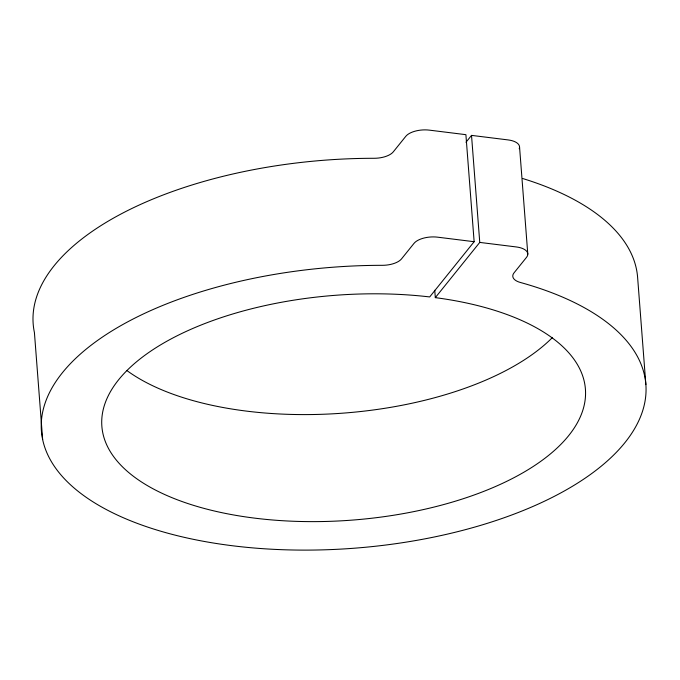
<?xml version="1.0" encoding="UTF-8"?>
<svg xmlns="http://www.w3.org/2000/svg" width="680" height="680" viewBox="0 0 680 680"><rect width="100%" height="100%" fill="white"/><g stroke="black" fill="none" stroke-linecap="round" stroke-linejoin="round"><path stroke-width="1.02" d="M465.97 142.281L471.521 135.38L508.087 139.918A18.19 8.457 -4.4 0 1 519.222 148.75M42.653 439.56L34.416 332.528A303.11 140.896 -4.4 0 1 374.102 158.287A18.19 8.457 -4.4 0 0 393.303 151.835L405.79 136.323A18.19 8.457 -4.4 0 1 429.326 130.135L465.902 134.674L474.138 241.714L429.692 296.939A242.488 112.719 -4.4 0 0 104.482 439.178A242.488 112.719 -4.4 0 0 493.272 487.475A242.488 112.719 -4.4 0 0 435.319 297.636L434.75 290.292M435.319 297.636L479.757 242.411L471.521 135.38M474.138 241.714L437.563 237.167A18.19 8.457 -4.4 0 0 414.026 243.355L401.54 258.868A18.19 8.457 -4.4 0 1 382.339 265.319A303.11 140.896 -4.4 0 0 49.189 457.657A303.11 140.896 -4.4 0 0 511.496 515.075A303.11 140.896 -4.4 0 0 520.319 282.455A18.19 8.457 -4.4 0 1 514.046 272.841L526.533 257.329A18.19 8.457 -4.4 0 0 516.315 246.95L479.757 242.411M645.864 384.6L637.627 277.559A303.11 140.896 -4.4 0 0 522.623 178.492M519.562 147.101L527.799 254.133M552.542 337.416A242.488 112.719 -4.4 0 1 344.615 413.024A242.488 112.719 -4.4 0 1 127.016 370.625"/></g></svg>
